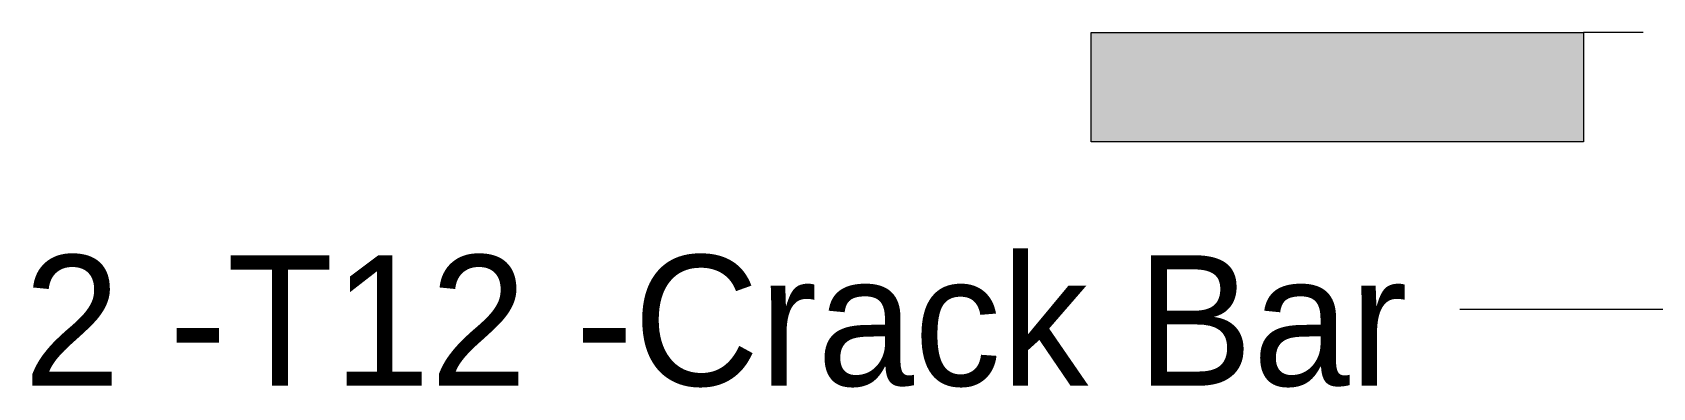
# Model space of a CAD drawing. Header units: millimetres. Extents: x -31655 to -5862, y 2843 to 78926.
# Drawn here: x -31655 to -30470, y 5760 to 6019 of the extents above; entities that cross this region are included whole.
import ezdxf

# ---------------------------------------------------------------- set-up
doc = ezdxf.new("R2010")
doc.units = ezdxf.units.MM
doc.layers.add('G-ANNO-SYMB', color=111, linetype='Continuous', lineweight=9)
doc.layers.add('S-RBAR-IDEN', color=171, linetype='Continuous', lineweight=9)
doc.styles.add('Nirmala UI', font='Nirmala.ttf', dxfattribs={"height": 95.25})

# ---------------------------------------------------------------- blocks, each defined once
blk = doc.blocks.new('Detail View - M_Section Tail - Filled Horizontal-14034-Elevation Front')
at = {"layer": 'G-ANNO-SYMB'}
blk.add_hatch(color=256, dxfattribs=at).paths.add_polyline_path([(-30520.9, 5938.9), (-30520.9, 6018.9), (-30880.9, 6018.9), (-30880.9, 5938.9)])
for p, q in [((-30880.9, 5938.9), (-30880.9, 6018.9)), ((-30880.9, 6018.9), (-30520.9, 6018.9)), ((-30520.9, 6018.9), (-30520.9, 5938.9)), ((-30520.9, 5938.9), (-30880.9, 5938.9))]:
    blk.add_line(p, q, dxfattribs=at)

msp = doc.modelspace()

# ---------------------------------------------------------------- linework, layer by layer
at = {"layer": 'G-ANNO-SYMB'}
msp.add_line((-30477.32002, 6018.8556), (-30520.93461, 6018.8556), dxfattribs=at)
at = {"layer": 'S-RBAR-IDEN'}
msp.add_line((-29896.64257, 5816.45756), (-30611.25429, 5816.45756), dxfattribs=at)

# ---------------------------------------------------------------- block references
at = {"layer": 'G-ANNO-SYMB'}
msp.add_blockref('Detail View - M_Section Tail - Filled Horizontal-14034-Elevation Front', (0, 0), dxfattribs=at)

# ---------------------------------------------------------------- texts
at = {"layer": 'S-RBAR-IDEN', "insert": (-31661.68388, 5856.18672), "char_height": 95.25, "width": 1253.83925, "attachment_point": 1, "style": 'Nirmala UI'}
msp.add_mtext('2 -T12 -Crack Bar', dxfattribs=at)

doc.saveas('drawing.dxf')
